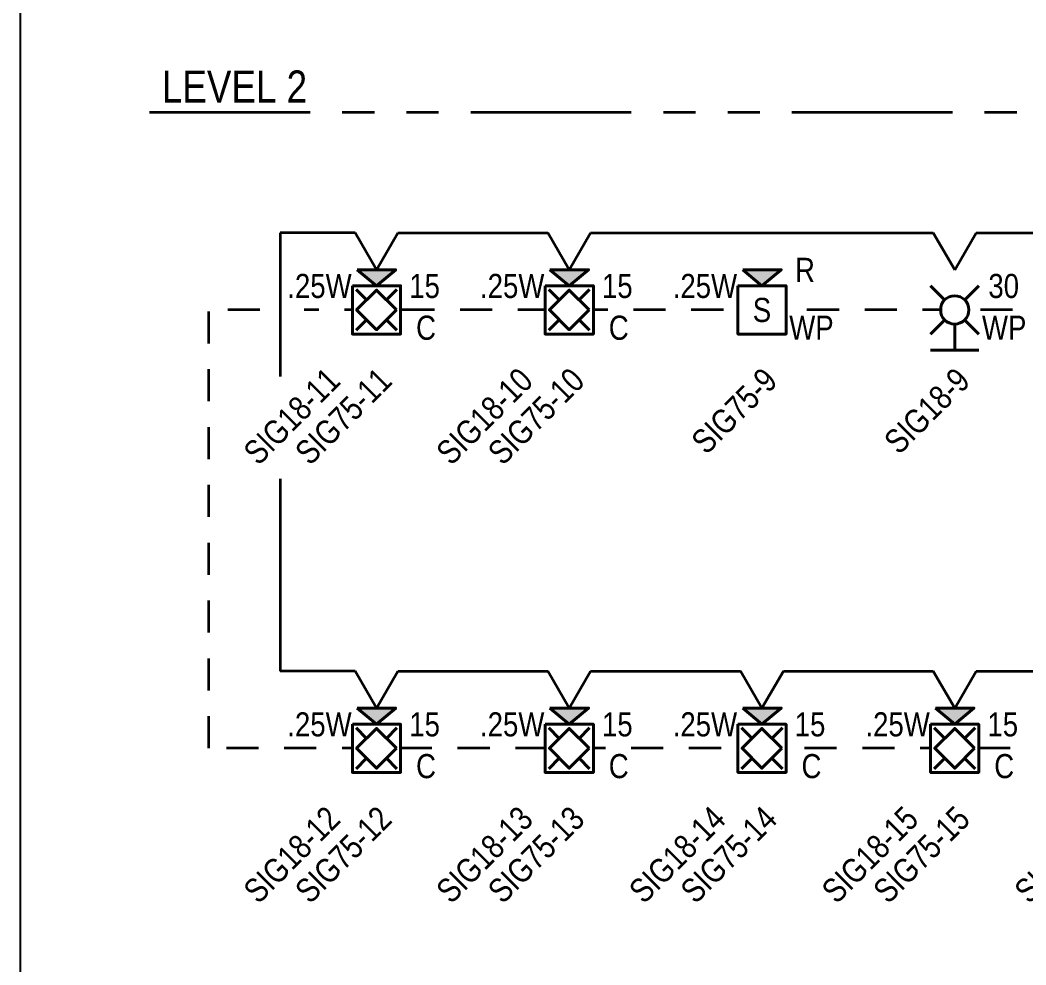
# Model space of a CAD drawing. Header units: inches. Extents: x 84 to 207, y -12 to 77.
# Drawn here: x 118.508 to 122.422, y 6.534 to 10.21 of the extents above; entities that cross this region are included whole.
import ezdxf
from ezdxf.enums import TextEntityAlignment as Align

# ---------------------------------------------------------------- set-up
doc = ezdxf.new("R2010")
doc.units = ezdxf.units.IN
doc.header["$MEASUREMENT"] = 0
doc.set_wipeout_variables(frame=1)
doc.linetypes.add('HIDDEN2', pattern=[0.1875, 0.125, -0.0625])
doc.linetypes.add('PHANTOM2', pattern=[1.25, 0.625, -0.125, 0.125, -0.125, 0.125, -0.125])
for name, color, linetype, lineweight in [('F-ALRM-INDC', 83, 'Continuous', 40), ('F-ALRM-WIRE-DTCT', 151, 'Continuous', 35), ('F-ALRM-WIRE-INDC', 3, 'Continuous', 35), ('F-ALRM-WIRE-SPKR', 221, 'HIDDEN2', 35), ('F-ANNO-INDC', 3, 'Continuous', 25), ('F-ANNO-INDC-ADDR', 91, 'Continuous', 25), ('F-ANNO-INDC-CAND', 120, 'Continuous', 25), ('F-ANNO-INDC-DESC', 111, 'Continuous', 25), ('F-ANNO-INDC-NOTE', 110, 'Continuous', 25), ('F-ANNO-SPKR-ADDR', 210, 'Continuous', 25), ('F-ANNO-SPKR-WATT', 220, 'Continuous', 25), ('F-ANNO-TEXT', 7, 'Continuous', 25), ('F-ANNO-WIPE', 7, 'Continuous', 0)]:
    doc.layers.add(name, color=color, linetype=linetype, lineweight=lineweight)
doc.styles.add('Body', font='', dxfattribs={"height": 0.09375})
doc.styles.get("Standard").update_dxf_attribs({"font": 'arial.ttf'})
doc.styles.get('Body').set_extended_font_data('Arial Narrow')

# ---------------------------------------------------------------- blocks, each defined once
blk = doc.blocks.new('*U25')
at = {"color": 0, "linetype": 'ByBlock', "lineweight": -2, "ltscale": 0.5}
blk.add_line((0.0937, 0), (-0.0938, 0), dxfattribs=at)
at = {"color": 0, "linetype": 'ByBlock', "lineweight": -2, "style": 'Body', "flags": 9}
for tag, height, p in [('CONNFROM_NAC', 0.00937, (0, -0.0348)), ('ELEVATION', 0.00937, (0, -0.0222)), ('WIREDROP', 0.00938, (0, -0.0461))]:
    blk.add_attdef(tag, text='', height=height, dxfattribs=at).set_placement(p, align=Align.MIDDLE_CENTER)
at = {"style": 'Body', "flags": 9}
blk.add_attdef('PID', text='', height=0.00937, dxfattribs=at).set_placement((0, -0.01), align=Align.MIDDLE_CENTER)
at = {"layer": 'F-ANNO-INDC', "style": 'Body', "flags": 8}
for tag, p in [('WG', (-0.2221, 0.2495)), ('WP', (0.1927, 0.087))]:
    blk.add_attdef(tag, text='', height=0.0938, dxfattribs=at).set_placement(p, align=Align.MIDDLE_CENTER)
at = {"layer": 'F-ANNO-INDC-ADDR', "style": 'Body', "flags": 8}
blk.add_attdef('NACTAG', text='', height=0.0938, rotation=45, dxfattribs=at).set_placement((0, -0.0614), align=Align.TOP_RIGHT)
at = {"layer": 'F-ANNO-INDC-CAND', "style": 'Body', "flags": 8}
blk.add_attdef('CD', text='', height=0.0938, dxfattribs=at).set_placement((0.1907, 0.2495), align=Align.MIDDLE_CENTER)
at = {"layer": 'F-ANNO-INDC-DESC', "lineweight": 30, "flags": 51}
blk.add_attdef('DESCRIPTION', text='', height=0.0938, rotation=45, dxfattribs=at).set_placement((0.2007, -0.0614), align=Align.TOP_RIGHT)
at = {"layer": 'F-ANNO-INDC-NOTE', "lineweight": 30, "flags": 104}
blk.add_attdef('NOTES', text='', height=0.0938, dxfattribs=at).set_placement((-0.1927, 0.087), align=Align.MIDDLE_RIGHT)
at = {"linetype": 'ByBlock', "lineweight": -2, "ltscale": 0.5}
blk.add_wipeout([(0.039, 0.1953), (0.0251, 0.2054), (0.0086, 0.2108), (-0.0086, 0.2108), (-0.0251, 0.2054), (-0.039, 0.1953), (-0.0492, 0.1813), (-0.0545, 0.1649), (-0.0545, 0.1476), (-0.0492, 0.1312), (-0.039, 0.1172), (-0.0251, 0.1071), (-0.0086, 0.1017), (0.0086, 0.1017), (0.0251, 0.1071), (0.039, 0.1172), (0.0492, 0.1312), (0.0545, 0.1476), (0.0545, 0.1649), (0.0492, 0.1813)], dxfattribs=at).dxf.layer = 'F-ANNO-WIPE'
at = {"color": 0, "linetype": 'ByBlock', "lineweight": -2, "ltscale": 0.5}
for p, q in [((-0.0418, 0.1981), (-0.0938, 0.25)), ((0.0937, 0.25), (0.0418, 0.1981)), ((-0.0418, 0.1144), (-0.0938, 0.0625)), ((0.0937, 0.0625), (0.0418, 0.1144))]:
    blk.add_line(p, q, dxfattribs=at)
at = {"color": 0, "lineweight": -2, "ltscale": 0.5}
blk.add_line((0, 0.101), (0, 0), dxfattribs=at)
at = {"color": 0, "linetype": 'ByBlock', "lineweight": -2, "ltscale": 0.5}
blk.add_circle((0, 0.1563), 0.0552, dxfattribs=at)
at = {"color": 0, "linetype": 'ByBlock', "lineweight": -2, "style": 'Body', "flags": 9}
for tag in ['WIRE', 'RISER']:
    blk.add_attdef(tag, (0, 0.1563), '', height=0.00937, dxfattribs=at)
at = {"layer": 'F-ANNO-INDC-NOTE', "style": 'Body'}
blk.add_attdef('NOTE', text='', height=0.0938, dxfattribs=at).set_placement((-0.1927, 0.087), align=Align.MIDDLE_CENTER)
blk = doc.blocks.new('*U22')
at = {"color": 0, "linetype": 'ByBlock', "lineweight": -2, "style": 'Body', "flags": 9}
for tag, p in [('CONNFROM_NAC', (0, -0.121)), ('CONNFROM_SPEAK', (0, -0.1336)), ('WIREDROP', (0, -0.1449))]:
    blk.add_attdef(tag, text='', height=0.00938, dxfattribs=at).set_placement(p, align=Align.MIDDLE_CENTER)
at = {"layer": 'F-ANNO-INDC', "style": 'Body', "flags": 8}
for tag, p in [('WG', (-0.1927, 0.229)), ('WP', (0.1927, 0.229))]:
    blk.add_attdef(tag, text='', height=0.0938, dxfattribs=at).set_placement(p, align=Align.MIDDLE_CENTER)
at = {"layer": 'F-ANNO-INDC-ADDR', "style": 'Body', "flags": 8}
blk.add_attdef('NACTAG', text='', height=0.0938, rotation=45, dxfattribs=at).set_placement((-0.2007, -0.2176), align=Align.TOP_RIGHT)
at = {"layer": 'F-ANNO-INDC-CAND', "style": 'Body', "flags": 8}
blk.add_attdef('CD', text='', height=0.0938, dxfattribs=at).set_placement((0.1871, 0.0933), align=Align.MIDDLE_CENTER)
at = {"layer": 'F-ANNO-INDC-DESC', "lineweight": 30, "flags": 51}
blk.add_attdef('DESCRIPTION', text='', height=0.0938, rotation=45, dxfattribs=at).set_placement((0.2007, -0.2176), align=Align.TOP_RIGHT)
at = {"layer": 'F-ANNO-INDC-NOTE', "lineweight": 30, "flags": 104}
blk.add_attdef('NOTES', text='', height=0.0938, dxfattribs=at).set_placement((-0.1927, -0.0693), align=Align.MIDDLE_RIGHT)
at = {"layer": 'F-ANNO-SPKR-ADDR', "style": 'Body', "flags": 8}
blk.add_attdef('SPEAKTAG', text='', height=0.0938, rotation=45, dxfattribs=at).set_placement((0, -0.2176), align=Align.TOP_RIGHT)
at = {"linetype": 'ByBlock', "ltscale": 0.5}
blk.add_wipeout([(-0.0938, 0.0937), (0.0937, 0.0937), (0.0937, -0.0938), (-0.0938, -0.0938)], dxfattribs=at).dxf.layer = 'F-ANNO-WIPE'
at = {"color": 0, "linetype": 'ByBlock', "lineweight": -2, "ltscale": 0.5}
for p, q in [((-0.0387, -0.0387), (-0.0793, -0.0793)), ((0.0793, -0.0793), (0.0387, -0.0387))]:
    blk.add_line(p, q, dxfattribs=at)
at = {"color": 0, "linetype": 'ByBlock', "lineweight": -2, "style": 'Body', "flags": 9}
blk.add_attdef('WIRE', (-0.0007, 0), '', height=0.00938, dxfattribs=at)
for tag, p in [('ELEVATION', (0, -0.1084)), ('PID', (0, -0.0962))]:
    blk.add_attdef(tag, text='', height=0.00938, dxfattribs=at).set_placement(p, align=Align.MIDDLE_CENTER)
at = {"layer": 'F-ANNO-INDC', "style": 'Body', "flags": 8}
blk.add_attdef('CEIL', text='', height=0.0938, dxfattribs=at).set_placement((0.1927, -0.0693), align=Align.MIDDLE_CENTER)
at = {"layer": 'F-ANNO-INDC-NOTE', "style": 'Body'}
blk.add_attdef('NOTE', text='', height=0.0938, dxfattribs=at).set_placement((-0.1927, -0.0693), align=Align.MIDDLE_CENTER)
at = {"linetype": 'ByBlock'}
blk.add_wipeout([(-0.075, 0.1562), (0, 0.0937), (0.075, 0.1562)], dxfattribs=at).dxf.layer = 'F-ANNO-WIPE'
h = blk.add_hatch(color=0)
h.dxf.hatch_style = 1
h.paths.add_polyline_path([(0.075, 0.1562), (-0.075, 0.1562), (0, 0.0937)])
at = {"color": 0, "linetype": 'ByBlock', "lineweight": -2, "ltscale": 0.5}
for p, q in [((-0.0387, 0.0387), (-0.0793, 0.0793)), ((0.0793, 0.0793), (0.0387, 0.0387))]:
    blk.add_line(p, q, dxfattribs=at)
at = {"color": 0, "linetype": 'ByBlock', "lineweight": -2}
blk.add_lwpolyline([(-0.075, 0.1562), (0, 0.0937), (0.075, 0.1562)], close=True, dxfattribs=at)
at = {"color": 0, "linetype": 'ByBlock', "lineweight": -2, "ltscale": 0.5}
for points in [[(-0.0938, 0.0937), (0.0937, 0.0937), (0.0937, -0.0938), (-0.0938, -0.0938)], [(0.0774, 0), (0, 0.0774), (-0.0774, 0), (0, -0.0774)]]:
    blk.add_lwpolyline(points, close=True, dxfattribs=at)
at = {"layer": 'F-ANNO-SPKR-WATT', "linetype": 'Continuous', "style": 'Body', "flags": 8}
blk.add_attdef('WATT', text='', height=0.0938, dxfattribs=at).set_placement((-0.2221, 0.0933), align=Align.MIDDLE_CENTER)
blk = doc.blocks.new('*U51')
at = {"color": 0, "linetype": 'ByBlock', "lineweight": -2, "style": 'Body', "flags": 9}
for tag, height, p in [('CONNFROM_NAC', 0.00937, (0, -0.0348)), ('CONNFROM_SPEAK', 0.00937, (0, -0.0474)), ('WIREDROP', 0.00938, (0, -0.0587))]:
    blk.add_attdef(tag, text='', height=height, dxfattribs=at).set_placement(p, align=Align.MIDDLE_CENTER)
at = {"layer": 'F-ANNO-INDC-ADDR', "style": 'Body', "flags": 8}
blk.add_attdef('NACTAG', text='', height=0.0938, rotation=45, dxfattribs=at).set_placement((-0.2007, -0.1239), align=Align.TOP_RIGHT)
at = {"layer": 'F-ANNO-INDC-DESC', "lineweight": 30, "flags": 51}
blk.add_attdef('DESCRIPTION', text='', height=0.0938, rotation=45, dxfattribs=at).set_placement((0.2007, -0.1239), align=Align.TOP_RIGHT)
at = {"layer": 'F-ANNO-INDC-NOTE', "lineweight": 30, "flags": 104}
blk.add_attdef('NOTES', text='', height=0.0938, dxfattribs=at).set_placement((-0.1927, 0.0245), align=Align.MIDDLE_RIGHT)
at = {"layer": 'F-ANNO-SPKR-ADDR', "style": 'Body', "flags": 8}
blk.add_attdef('SPEAKTAG', text='', height=0.0938, rotation=45, dxfattribs=at).set_placement((0, -0.1239), align=Align.TOP_RIGHT)
at = {"linetype": 'ByBlock', "ltscale": 0.5}
blk.add_wipeout([(-0.0938, 0.1875), (0.0937, 0.1875), (0.0937, 0), (-0.0938, 0)], dxfattribs=at).dxf.layer = 'F-ANNO-WIPE'
at = {"color": 0, "linetype": 'ByBlock', "lineweight": 20, "style": 'Body'}
blk.add_text('S', height=0.0938, dxfattribs=at).set_placement((0, 0.0937), align=Align.MIDDLE_CENTER)
at = {"color": 0, "linetype": 'ByBlock', "lineweight": -2, "style": 'Body', "flags": 11}
for tag in ['WIRE', 'RISER']:
    blk.add_attdef(tag, (0, 0.0937), '', height=0.00937, dxfattribs=at)
at = {"color": 0, "linetype": 'ByBlock', "lineweight": -2, "style": 'Body', "flags": 9}
blk.add_attdef('ELEVATION', text='', height=0.00937, dxfattribs=at).set_placement((0, -0.0222), align=Align.MIDDLE_CENTER)
at = {"style": 'Body', "flags": 9}
blk.add_attdef('PID', text='', height=0.00937, dxfattribs=at).set_placement((0, -0.01), align=Align.MIDDLE_CENTER)
at = {"layer": 'F-ANNO-INDC', "style": 'Body', "flags": 8}
blk.add_attdef('WP', text='', height=0.0938, dxfattribs=at).set_placement((0.1927, 0.0245), align=Align.MIDDLE_CENTER)
at = {"layer": 'F-ANNO-INDC-NOTE', "style": 'Body'}
blk.add_attdef('NOTE', text='', height=0.0938, dxfattribs=at).set_placement((-0.1927, 0.0245), align=Align.MIDDLE_CENTER)
at = {"linetype": 'ByBlock'}
blk.add_wipeout([(-0.075, 0.25), (0, 0.1875), (0.075, 0.25)], dxfattribs=at).dxf.layer = 'F-ANNO-WIPE'
h = blk.add_hatch(color=0)
h.dxf.hatch_style = 1
h.paths.add_polyline_path([(0.075, 0.25), (-0.075, 0.25), (0, 0.1875)])
at = {"color": 0, "linetype": 'ByBlock', "lineweight": -2}
blk.add_lwpolyline([(-0.075, 0.25), (0, 0.1875), (0.075, 0.25)], close=True, dxfattribs=at)
at = {"color": 0, "linetype": 'ByBlock', "lineweight": -2, "ltscale": 0.5}
blk.add_lwpolyline([(-0.0938, 0.1875), (0.0937, 0.1875), (0.0937, 0), (-0.0938, 0)], close=True, dxfattribs=at)
at = {"layer": 'F-ANNO-INDC', "style": 'Body', "flags": 8}
blk.add_attdef('WG', text='', height=0.0938, dxfattribs=at).set_placement((0.1673, 0.2495), align=Align.MIDDLE_CENTER)
at = {"layer": 'F-ANNO-SPKR-WATT', "style": 'Body', "flags": 8}
blk.add_attdef('WATT', text='', height=0.0938, dxfattribs=at).set_placement((-0.2221, 0.187), align=Align.MIDDLE_CENTER)
blk = doc.blocks.new('*U64')
at = {"color": 0, "linetype": 'ByBlock', "lineweight": -2}
for points in [[(0, 0.1557), (-0.0833, 0.3)], [(0, 0.1557), (0.0833, 0.3)], [(0.0833, 0.3), (0.6667, 0.3)]]:
    blk.add_lwpolyline(points, dxfattribs=at)
blk = doc.blocks.new('*U73')
at = {"color": 0, "linetype": 'ByBlock', "lineweight": -2}
for points in [[(0, 0.1557), (-0.0833, 0.3)], [(0, 0.1557), (0.0833, 0.3)], [(0.0833, 0.3), (1.4167, 0.3)]]:
    blk.add_lwpolyline(points, dxfattribs=at)

msp = doc.modelspace()

# ---------------------------------------------------------------- linework, layer by layer
at = {"layer": 'F-ALRM-WIRE-DTCT', "color": 251, "linetype": 'PHANTOM2', "true_color": 0x636466}
msp.add_line((119.0119, 9.852), (153.7031, 9.852), dxfattribs=at)
at = {"layer": 'F-ALRM-WIRE-INDC'}
for p, q in [((119.8121, 9.3832), (119.5204, 9.3832)), ((119.5204, 8.4256), (119.5204, 7.6775)), ((119.8121, 7.6775), (119.5204, 7.6775))]:
    msp.add_line(p, q, dxfattribs=at)
at = {"layer": 'F-ALRM-WIRE-SPKR'}
msp.add_line((119.2429, 7.377), (119.2429, 9.0827), dxfattribs=at)
for points in [[(128.8954, 9.0827), (119.6141, 9.0827)], [(126.411, 7.377), (119.2429, 7.377)]]:
    msp.add_lwpolyline(points, dxfattribs=at)

# ---------------------------------------------------------------- texts
at = {"layer": 'F-ANNO-TEXT', "insert": (119.06, 9.8891), "char_height": 0.125, "width": 0.859512, "attachment_point": 7, "style": 'Body'}
msp.add_mtext('LEVEL 2', dxfattribs=at)

# ---------------------------------------------------------------- next in the draw order: block references
at = {"layer": 'F-ALRM-INDC'}
ref = msp.add_blockref('*U51', (121.3954, 8.9889), dxfattribs=at)
ref.add_attrib('WG', 'R', dxfattribs={"layer": 'F-ANNO-INDC', "height": 0.0938, "style": 'Body'}).set_placement((121.5627, 9.2384), align=Align.MIDDLE_CENTER)
ref.add_attrib('WP', 'WP', dxfattribs={"layer": 'F-ANNO-INDC', "height": 0.09375, "style": 'Body'}).set_placement((121.588, 9.0134), align=Align.MIDDLE_CENTER)
ref.add_attrib('SPEAKTAG', 'SIG75-9', dxfattribs={"layer": 'F-ANNO-SPKR-ADDR', "height": 0.09375, "rotation": 45, "style": 'Body'}).set_placement((121.3954, 8.865), align=Align.TOP_RIGHT)
ref.add_attrib('WATT', '.25W', dxfattribs={"layer": 'F-ANNO-SPKR-WATT', "height": 0.09375, "style": 'Body'}).set_placement((121.1733, 9.1759), align=Align.MIDDLE_CENTER)
ref = msp.add_blockref('*U22', (120.6454, 9.0827), dxfattribs=at)
ref.add_attrib('CEIL', 'C', dxfattribs={"layer": 'F-ANNO-INDC', "height": 0.0938, "style": 'Body'}).set_placement((120.838, 9.0134), align=Align.MIDDLE_CENTER)
ref.add_attrib('NACTAG', 'SIG18-10', dxfattribs={"layer": 'F-ANNO-INDC-ADDR', "height": 0.09375, "rotation": 45, "style": 'Body'}).set_placement((120.4447, 8.865), align=Align.TOP_RIGHT)
ref.add_attrib('CD', '15', dxfattribs={"layer": 'F-ANNO-INDC-CAND', "height": 0.09375, "style": 'Body'}).set_placement((120.8324, 9.1759), align=Align.MIDDLE_CENTER)
ref.add_attrib('SPEAKTAG', 'SIG75-10', dxfattribs={"layer": 'F-ANNO-SPKR-ADDR', "height": 0.09375, "rotation": 45, "style": 'Body'}).set_placement((120.6454, 8.865), align=Align.TOP_RIGHT)
ref.add_attrib('WATT', '.25W', dxfattribs={"layer": 'F-ANNO-SPKR-WATT', "linetype": 'Continuous', "height": 0.09375, "style": 'Body'}).set_placement((120.4233, 9.1759), align=Align.MIDDLE_CENTER)
ref = msp.add_blockref('*U25', (122.1454, 8.9264), dxfattribs=at)
ref.add_attrib('CD', '30', dxfattribs={"layer": 'F-ANNO-INDC-CAND', "height": 0.09375, "style": 'Body'}).set_placement((122.3361, 9.1759), align=Align.MIDDLE_CENTER)
ref.add_attrib('WP', 'WP', dxfattribs={"layer": 'F-ANNO-INDC', "height": 0.09375, "style": 'Body'}).set_placement((122.338, 9.0134), align=Align.MIDDLE_CENTER)
ref.add_attrib('NACTAG', 'SIG18-9', dxfattribs={"layer": 'F-ANNO-INDC-ADDR', "height": 0.09375, "rotation": 45, "style": 'Body'}).set_placement((122.1454, 8.865), align=Align.TOP_RIGHT)
ref = msp.add_blockref('*U22', (119.8954, 7.377), dxfattribs=at)
ref.add_attrib('CEIL', 'C', dxfattribs={"layer": 'F-ANNO-INDC', "height": 0.0938, "style": 'Body'}).set_placement((120.088, 7.3077), align=Align.MIDDLE_CENTER)
ref.add_attrib('NACTAG', 'SIG18-12', dxfattribs={"layer": 'F-ANNO-INDC-ADDR', "height": 0.09375, "rotation": 45, "style": 'Body'}).set_placement((119.6947, 7.1593), align=Align.TOP_RIGHT)
ref.add_attrib('CD', '15', dxfattribs={"layer": 'F-ANNO-INDC-CAND', "height": 0.09375, "style": 'Body'}).set_placement((120.0825, 7.4702), align=Align.MIDDLE_CENTER)
ref.add_attrib('SPEAKTAG', 'SIG75-12', dxfattribs={"layer": 'F-ANNO-SPKR-ADDR', "height": 0.09375, "rotation": 45, "style": 'Body'}).set_placement((119.8954, 7.1593), align=Align.TOP_RIGHT)
ref.add_attrib('WATT', '.25W', dxfattribs={"layer": 'F-ANNO-SPKR-WATT', "linetype": 'Continuous', "height": 0.09375, "style": 'Body'}).set_placement((119.6733, 7.4702), align=Align.MIDDLE_CENTER)

# ---------------------------------------------------------------- next in the draw order: block references
ref = msp.add_blockref('*U22', (119.8954, 9.0827), dxfattribs=at)
ref.add_attrib('CEIL', 'C', dxfattribs={"layer": 'F-ANNO-INDC', "height": 0.0938, "style": 'Body'}).set_placement((120.088, 9.0134), align=Align.MIDDLE_CENTER)
ref.add_attrib('NACTAG', 'SIG18-11', dxfattribs={"layer": 'F-ANNO-INDC-ADDR', "height": 0.09375, "rotation": 45, "style": 'Body'}).set_placement((119.6947, 8.865), align=Align.TOP_RIGHT)
ref.add_attrib('CD', '15', dxfattribs={"layer": 'F-ANNO-INDC-CAND', "height": 0.09375, "style": 'Body'}).set_placement((120.0824, 9.1759), align=Align.MIDDLE_CENTER)
ref.add_attrib('SPEAKTAG', 'SIG75-11', dxfattribs={"layer": 'F-ANNO-SPKR-ADDR', "height": 0.09375, "rotation": 45, "style": 'Body'}).set_placement((119.8954, 8.865), align=Align.TOP_RIGHT)
ref.add_attrib('WATT', '.25W', dxfattribs={"layer": 'F-ANNO-SPKR-WATT', "linetype": 'Continuous', "height": 0.09375, "style": 'Body'}).set_placement((119.6733, 9.1759), align=Align.MIDDLE_CENTER)
ref = msp.add_blockref('*U22', (120.6454, 7.377), dxfattribs=at)
ref.add_attrib('CEIL', 'C', dxfattribs={"layer": 'F-ANNO-INDC', "height": 0.0938, "style": 'Body'}).set_placement((120.838, 7.3077), align=Align.MIDDLE_CENTER)
ref.add_attrib('NACTAG', 'SIG18-13', dxfattribs={"layer": 'F-ANNO-INDC-ADDR', "height": 0.09375, "rotation": 45, "style": 'Body'}).set_placement((120.4447, 7.1593), align=Align.TOP_RIGHT)
ref.add_attrib('CD', '15', dxfattribs={"layer": 'F-ANNO-INDC-CAND', "height": 0.09375, "style": 'Body'}).set_placement((120.8325, 7.4702), align=Align.MIDDLE_CENTER)
ref.add_attrib('SPEAKTAG', 'SIG75-13', dxfattribs={"layer": 'F-ANNO-SPKR-ADDR', "height": 0.09375, "rotation": 45, "style": 'Body'}).set_placement((120.6454, 7.1593), align=Align.TOP_RIGHT)
ref.add_attrib('WATT', '.25W', dxfattribs={"layer": 'F-ANNO-SPKR-WATT', "linetype": 'Continuous', "height": 0.09375, "style": 'Body'}).set_placement((120.4233, 7.4702), align=Align.MIDDLE_CENTER)
at = {"layer": 'F-ALRM-WIRE-INDC'}
for name, p in [('*U73', (120.6454, 9.0832)), ('*U64', (122.1454, 9.0832))]:
    msp.add_blockref(name, p, dxfattribs=at)

# ---------------------------------------------------------------- next in the draw order: linework, layer by layer
msp.add_line((119.5204, 9.3832), (119.5204, 8.8233), dxfattribs=at)
at = {"layer": 'F-ALRM-WIRE-SPKR'}
msp.add_lwpolyline([(119.4411, 9.0827), (119.2429, 9.0827)], dxfattribs=at)

# ---------------------------------------------------------------- next in the draw order: block references
at = {"layer": 'F-ALRM-INDC'}
ref = msp.add_blockref('*U22', (121.3954, 7.377), dxfattribs=at)
ref.add_attrib('CEIL', 'C', dxfattribs={"layer": 'F-ANNO-INDC', "height": 0.0938, "style": 'Body'}).set_placement((121.588, 7.3077), align=Align.MIDDLE_CENTER)
ref.add_attrib('NACTAG', 'SIG18-14', dxfattribs={"layer": 'F-ANNO-INDC-ADDR', "height": 0.09375, "rotation": 45, "style": 'Body'}).set_placement((121.1947, 7.1593), align=Align.TOP_RIGHT)
ref.add_attrib('CD', '15', dxfattribs={"layer": 'F-ANNO-INDC-CAND', "height": 0.09375, "style": 'Body'}).set_placement((121.5825, 7.4702), align=Align.MIDDLE_CENTER)
ref.add_attrib('SPEAKTAG', 'SIG75-14', dxfattribs={"layer": 'F-ANNO-SPKR-ADDR', "height": 0.09375, "rotation": 45, "style": 'Body'}).set_placement((121.3954, 7.1593), align=Align.TOP_RIGHT)
ref.add_attrib('WATT', '.25W', dxfattribs={"layer": 'F-ANNO-SPKR-WATT', "linetype": 'Continuous', "height": 0.09375, "style": 'Body'}).set_placement((121.1733, 7.4702), align=Align.MIDDLE_CENTER)
at = {"layer": 'F-ALRM-WIRE-INDC'}
for p in [(119.8954, 9.0832), (119.8954, 7.3775)]:
    msp.add_blockref('*U64', p, dxfattribs=at)

# ---------------------------------------------------------------- next in the draw order: block references
at = {"layer": 'F-ALRM-INDC'}
ref = msp.add_blockref('*U22', (122.1454, 7.377), dxfattribs=at)
ref.add_attrib('CEIL', 'C', dxfattribs={"layer": 'F-ANNO-INDC', "height": 0.0938, "style": 'Body'}).set_placement((122.338, 7.3077), align=Align.MIDDLE_CENTER)
ref.add_attrib('NACTAG', 'SIG18-15', dxfattribs={"layer": 'F-ANNO-INDC-ADDR', "height": 0.09375, "rotation": 45, "style": 'Body'}).set_placement((121.9447, 7.1593), align=Align.TOP_RIGHT)
ref.add_attrib('CD', '15', dxfattribs={"layer": 'F-ANNO-INDC-CAND', "height": 0.09375, "style": 'Body'}).set_placement((122.3325, 7.4702), align=Align.MIDDLE_CENTER)
ref.add_attrib('SPEAKTAG', 'SIG75-15', dxfattribs={"layer": 'F-ANNO-SPKR-ADDR', "height": 0.09375, "rotation": 45, "style": 'Body'}).set_placement((122.1454, 7.1593), align=Align.TOP_RIGHT)
ref.add_attrib('WATT', '.25W', dxfattribs={"layer": 'F-ANNO-SPKR-WATT', "linetype": 'Continuous', "height": 0.09375, "style": 'Body'}).set_placement((121.9233, 7.4702), align=Align.MIDDLE_CENTER)
at = {"layer": 'F-ALRM-WIRE-INDC'}
msp.add_blockref('*U64', (120.6454, 7.3775), dxfattribs=at)

# ---------------------------------------------------------------- next in the draw order: block references
at = {"layer": 'F-ALRM-INDC'}
ref = msp.add_blockref('*U22', (122.8954, 7.377), dxfattribs=at)
ref.add_attrib('CEIL', 'C', dxfattribs={"layer": 'F-ANNO-INDC', "height": 0.0938, "style": 'Body'}).set_placement((123.088, 7.3077), align=Align.MIDDLE_CENTER)
ref.add_attrib('NACTAG', 'SIG18-16', dxfattribs={"layer": 'F-ANNO-INDC-ADDR', "height": 0.09375, "rotation": 45, "style": 'Body'}).set_placement((122.6947, 7.1593), align=Align.TOP_RIGHT)
ref.add_attrib('CD', '15', dxfattribs={"layer": 'F-ANNO-INDC-CAND', "height": 0.09375, "style": 'Body'}).set_placement((123.0825, 7.4702), align=Align.MIDDLE_CENTER)
ref.add_attrib('SPEAKTAG', 'SIG75-16', dxfattribs={"layer": 'F-ANNO-SPKR-ADDR', "height": 0.09375, "rotation": 45, "style": 'Body'}).set_placement((122.8954, 7.1593), align=Align.TOP_RIGHT)
ref.add_attrib('WATT', '.25W', dxfattribs={"layer": 'F-ANNO-SPKR-WATT', "linetype": 'Continuous', "height": 0.09375, "style": 'Body'}).set_placement((122.6733, 7.4702), align=Align.MIDDLE_CENTER)
at = {"layer": 'F-ALRM-WIRE-INDC'}
msp.add_blockref('*U64', (121.3954, 7.3775), dxfattribs=at)

# ---------------------------------------------------------------- next in the draw order: linework, layer by layer
at = {"layer": 'Defpoints', "color": 1}
msp.add_lwpolyline([(118.5083, -6.1912), (154.2067, -6.1912), (154.2067, 23.9139), (118.5083, 23.9139)], close=True, dxfattribs=at)

# ---------------------------------------------------------------- next in the draw order: block references
at = {"layer": 'F-ALRM-WIRE-INDC'}
msp.add_blockref('*U64', (122.1454, 7.3775), dxfattribs=at)

doc.saveas('drawing.dxf')
